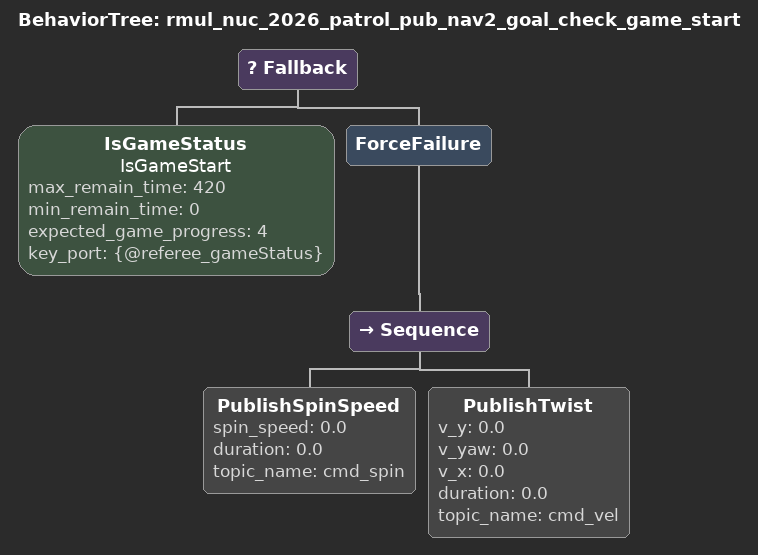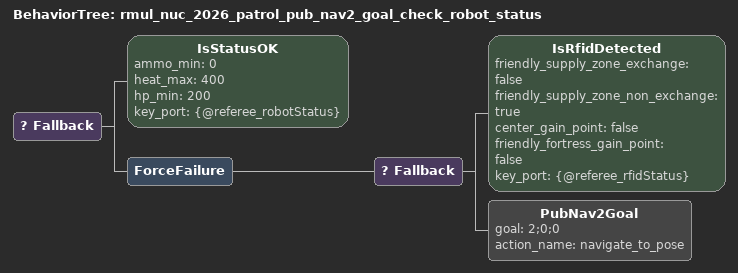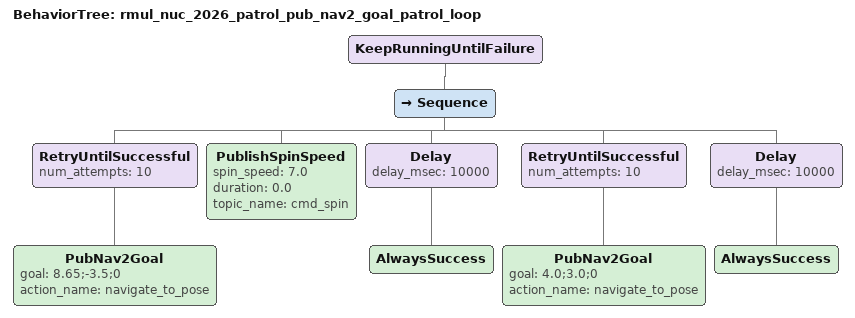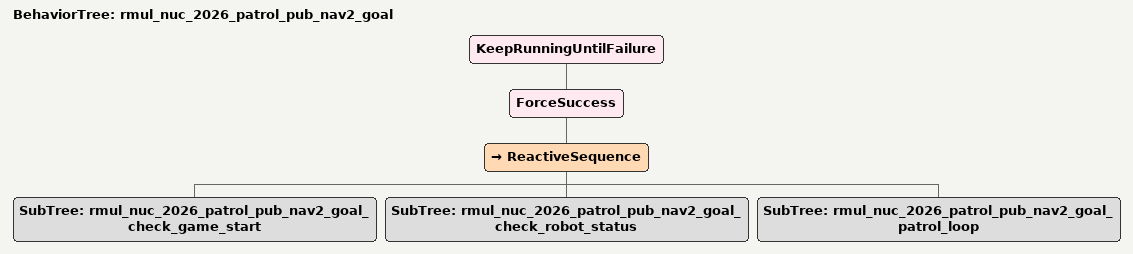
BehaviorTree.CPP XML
<?xml version="1.0" encoding="UTF-8"?>
<root BTCPP_format="4">
  <BehaviorTree ID="rmul_nuc_2026_patrol_pub_nav2_goal_check_game_start">
    <Fallback>
      <IsGameStatus name="IsGameStart"
                    max_remain_time="420"
                    min_remain_time="0"
                    expected_game_progress="4"
                    key_port="{@referee_gameStatus}"/>
      <ForceFailure>
        <Sequence>
          <PublishSpinSpeed spin_speed="0.0"
                            duration="0.0"
                            topic_name="cmd_spin"/>
          <PublishTwist v_y="0.0"
                        v_yaw="0.0"
                        v_x="0.0"
                        duration="0.0"
                        topic_name="cmd_vel"/>
        </Sequence>
      </ForceFailure>
    </Fallback>
  </BehaviorTree>

  <BehaviorTree ID="rmul_nuc_2026_patrol_pub_nav2_goal_check_robot_status">
    <Fallback>
      <IsStatusOK ammo_min="0"
                  heat_max="400"
                  hp_min="200"
                  key_port="{@referee_robotStatus}"/>
      <ForceFailure>
        <Fallback>
          <IsRfidDetected friendly_supply_zone_exchange="false"
                          friendly_supply_zone_non_exchange="true"
                          center_gain_point="false"
                          friendly_fortress_gain_point="false"
                          key_port="{@referee_rfidStatus}"/>
          <PubNav2Goal goal="2;0;0"
                        action_name="navigate_to_pose"/>
        </Fallback>
      </ForceFailure>
    </Fallback>
  </BehaviorTree>

  <BehaviorTree ID="rmul_nuc_2026_patrol_pub_nav2_goal_patrol_loop">
    <KeepRunningUntilFailure>
      <Sequence>
        <RetryUntilSuccessful num_attempts="10">
          <PubNav2Goal goal="8.65;-3.5;0"
                        action_name="navigate_to_pose"/>
        </RetryUntilSuccessful>
        <PublishSpinSpeed spin_speed="7.0"
                          duration="0.0"
                          topic_name="cmd_spin"/>
        <Delay delay_msec="10000">
          <AlwaysSuccess/>
        </Delay>
        <RetryUntilSuccessful num_attempts="10">
          <PubNav2Goal goal="4.0;3.0;0"
                        action_name="navigate_to_pose"/>
        </RetryUntilSuccessful>
        <Delay delay_msec="10000">
          <AlwaysSuccess/>
        </Delay>
      </Sequence>
    </KeepRunningUntilFailure>
  </BehaviorTree>

  <BehaviorTree ID="rmul_nuc_2026_patrol_pub_nav2_goal">
    <KeepRunningUntilFailure>
      <ForceSuccess>
        <ReactiveSequence>
          <SubTree ID="rmul_nuc_2026_patrol_pub_nav2_goal_check_game_start"/>
          <SubTree ID="rmul_nuc_2026_patrol_pub_nav2_goal_check_robot_status"/>
          <SubTree ID="rmul_nuc_2026_patrol_pub_nav2_goal_patrol_loop"/>
        </ReactiveSequence>
      </ForceSuccess>
    </KeepRunningUntilFailure>
  </BehaviorTree>

</root>
